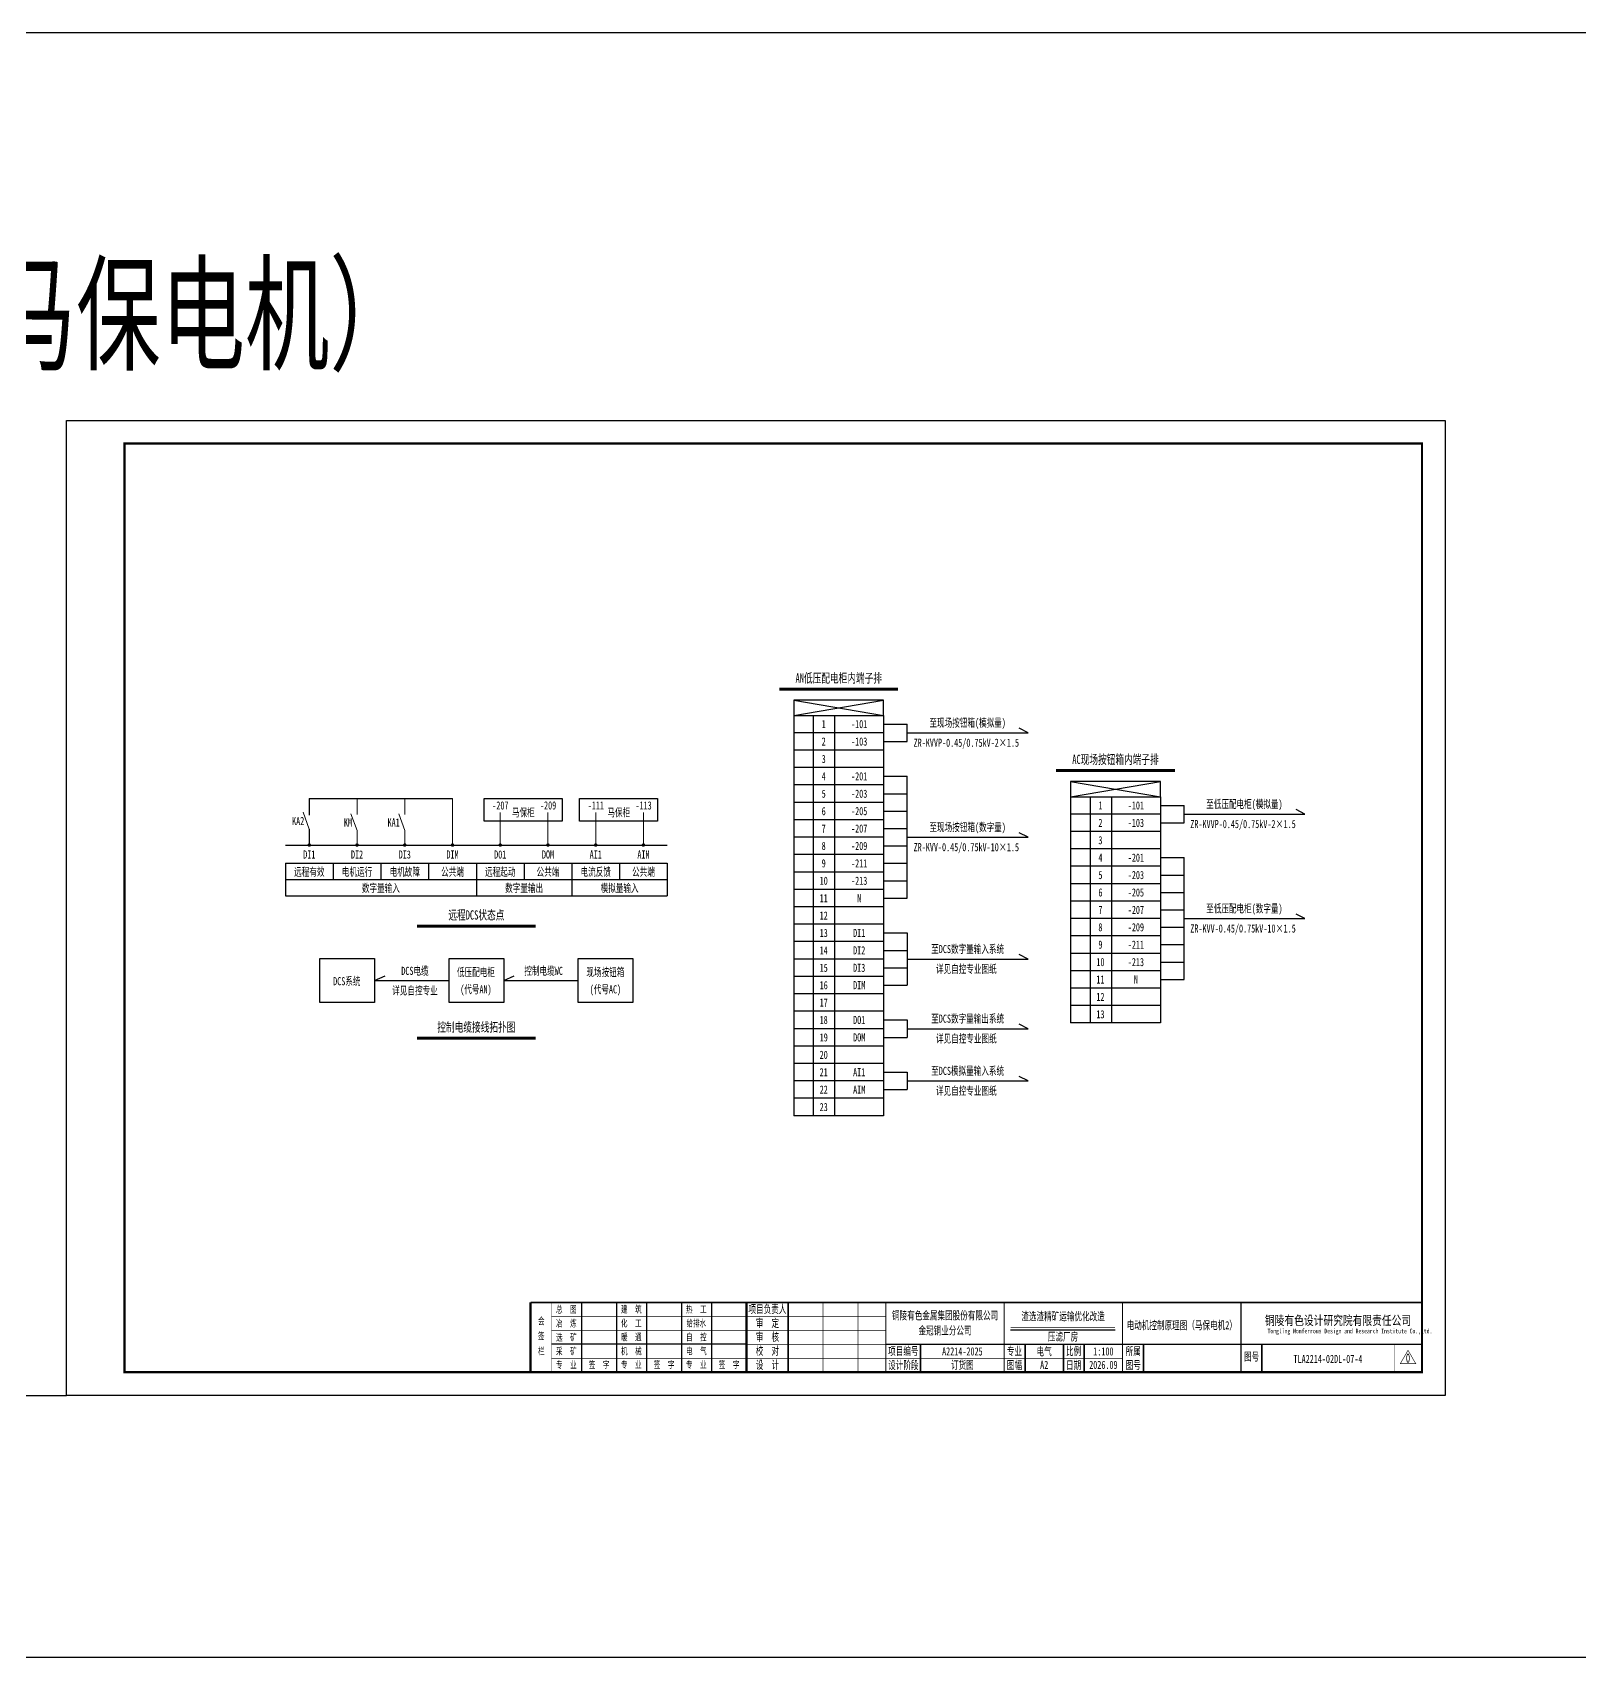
# Model space of a CAD drawing. Header units: millimetres. Extents: x 257344 to 1270023, y 272924 to 540726.
# Drawn here: x 983550 to 1050194, y 272924 to 342924 of the extents above; entities that cross this region are included whole.
import ezdxf
from ezdxf.enums import TextEntityAlignment as Align

# ---------------------------------------------------------------- set-up
doc = ezdxf.new("R2010")
doc.units = ezdxf.units.MM
doc.layers.add('CAXA0层', color=7, linetype='Continuous', lineweight=25)
doc.layers.add('SW', color=8, linetype='Continuous', lineweight=20)
for name, color, linetype in [('TEXT', 4, 'Continuous'), ('动力平面设备层', 1, 'Continuous'), ('图框', 7, 'Continuous'), ('标注-照明', 7, 'Continuous'), ('照明平面导线层', 3, 'Continuous'), ('照明平面设备层', 1, 'Continuous')]:
    doc.layers.add(name, color=color, linetype=linetype)
doc.styles.add('HZ', font='', dxfattribs={"width": 0.75})
doc.styles.add('标准', font='', dxfattribs={"width": 0.667})
doc.styles.get('HZ').set_extended_font_data('SimSun')
doc.styles.get('标准').set_extended_font_data('NSimSun')

# ---------------------------------------------------------------- blocks, each defined once
blk = doc.blocks.new('3')
at = {"layer": 'TEXT', "color": 7, "lineweight": 25, "style": 'HZ', "width": 0.75}
for s, height, p in [('铜陵有色设计研究院有限责任公司', 400, (221501, 249018)), ('Tongling Nonferrous Design and Research Institute Co.,Ltd.', 200, (221613, 248659))]:
    blk.add_text(s, height=height, dxfattribs=at).set_placement(p)
blk = doc.blocks.new('铜陵有色图签02')
at = {"layer": '图框', "linetype": 'Continuous', "lineweight": 50}
for p, q in [((-38401, 3003), (-38401, 1)), ((-29100, 3001), (-29100, 0))]:
    blk.add_line(p, q, dxfattribs=at)
at = {"layer": '图框', "color": 7, "linetype": 'Continuous', "lineweight": 25}
for p, q in [((-36201, 3010), (-36201, 9)), ((-34701, 3010), (-34701, 9)), ((-33401, 3017), (-33401, 16)), ((-31901, 3017), (-31901, 16)), ((-30601, 3017), (-30601, 16)), ((-29100, 1201), (-37501, 1201))]:
    blk.add_line(p, q, dxfattribs=at)
at = {"layer": '图框', "color": 7, "linetype": 'Continuous', "lineweight": 35}
for p, q in [((-27300, 3001), (-27300, 1)), ((-21600, 1197), (-21600, -3)), ((-17100, 1200), (-17100, 0)), ((-15450, 0), (-15450, 1200)), ((-14550, 1200), (-14550, 0)), ((-12000, 1201), (-12000, 1)), ((-6900, 1202), (-6900, 2))]:
    blk.add_line(p, q, dxfattribs=at)
at = {"layer": '图框', "lineweight": 25}
blk.add_line((-17723, 1830), (-13223, 1830), dxfattribs=at)
at = {"layer": '图框', "lineweight": 70, "const_width": 70}
blk.add_lwpolyline([(-17980, 3001), (0, 3001), (-38401, 3001)], dxfattribs=at)
at = {"layer": '图框', "color": 7, "linetype": 'Continuous', "lineweight": 25, "const_width": 25}
for points in [[(-37501, 3000), (-37501, 0)], [(-25800, 3001), (-25800, 1)], [(-24300, 3001), (-24300, 1)], [(-23100, 2401), (-37501, 2401)], [(-23100, 1801), (-37501, 1801)], [(-23100, 1201), (-29100, 1201)], [(-602, 943), (-932, 371), (-272, 371), (-602, 943)], [(-12900, 600), (-18000, 600), (-37501, 600)]]:
    blk.add_lwpolyline(points, dxfattribs=at)
at = {"layer": '图框', "linetype": 'Continuous', "lineweight": 50, "const_width": 50}
for points in [[(-23100, 3001), (-23100, 1)], [(-18000, 3000), (-18000, 0)]]:
    blk.add_lwpolyline(points, dxfattribs=at)
at = {"layer": '图框', "lineweight": 50, "const_width": 50}
for points in [[(-12900, 3001), (-12900, 1)], [(-7800, 3001), (-7800, 1)], [(0, 3000), (0, 0)], [(-23100, 1200), (0, 1200)]]:
    blk.add_lwpolyline(points, dxfattribs=at)
at = {"layer": '图框', "lineweight": 25, "const_width": 35}
blk.add_lwpolyline([(-17723, 1930), (-13223, 1930)], dxfattribs=at)
at = {"layer": '图框', "color": 7, "linetype": 'Continuous', "lineweight": 35, "const_width": 25}
blk.add_lwpolyline([(-1200, 1201), (-1200, 0)], dxfattribs=at)
at = {"layer": '图框', "linetype": 'Continuous', "lineweight": 70, "const_width": 70}
blk.add_lwpolyline([(-38401, 1), (0, 0)], dxfattribs=at)
at = {"layer": '图框', "lineweight": 25}
blk.add_blockref('3', (-228268, -246986), dxfattribs=at)
at = {"layer": 'TEXT', "color": 7, "lineweight": 25, "style": '标准', "width": 0.667}
for s, height, p in [('总  图', 300, (-36862, 2555)), ('建  筑', 300, (-34062, 2562)), ('热  工', 300, (-31262, 2562)), ('项目负责人', 350, (-28197, 2541)), ('会', 300, (-37942, 2054)), ('冶  炼', 300, (-36862, 1955)), ('化  工', 300, (-34062, 1962)), ('给排水', 300, (-31262, 1962)), ('审  定', 350, (-28197, 1941)), ('签', 300, (-37942, 1404)), ('选  矿', 300, (-36862, 1355)), ('暖  通', 300, (-34062, 1362)), ('自  控', 300, (-31262, 1362)), ('审  核', 350, (-28197, 1341)), ('栏', 300, (-37942, 754)), ('采  矿', 300, (-36862, 754)), ('机  械', 300, (-34062, 761)), ('电  气', 300, (-31262, 761)), ('校  对', 350, (-28197, 741)), ('项目编号', 350, (-22343, 730)), ('专业', 350, (-17559, 730)), ('比例', 350, (-15009, 730)), ('所属', 350, (-12438, 730)), ('图号', 350, (-7339, 495)), ('专  业', 300, (-36862, 170)), ('签  字', 300, (-35449, 170)), ('专  业', 300, (-34062, 177)), ('签  字', 300, (-32649, 177)), ('专  业', 300, (-31262, 177)), ('签  字', 300, (-29849, 177)), ('设  计', 350, (-28197, 139)), ('设计阶段', 350, (-22343, 130)), ('图幅', 350, (-17559, 130)), ('日期', 350, (-15009, 130)), ('图号', 350, (-12438, 130))]:
    blk.add_text(s, height=height, dxfattribs=at).set_placement(p, align=Align.CENTER)

msp = doc.modelspace()

# ---------------------------------------------------------------- linework, layer by layer
at = {"color": 2, "linetype": 'ByBlock', "lineweight": 25}
for p, q in [((1016350.83482, 314158.66802), (1020217.86126, 313507.83853)), ((1016350.83482, 313507.83853), (1020217.86126, 314158.66802)), ((1016350.83482, 313507.83853), (1016350.83482, 296262.38043)), ((1016350.83482, 313507.83853), (1020217.86126, 313507.83853)), ((1017186.72945, 313507.83853), (1017186.72945, 296262.38043)), ((1018106.15136, 313507.83853), (1018106.15136, 296262.38043)), ((1020217.86126, 313507.83853), (1020217.86126, 296262.38043)), ((1020217.86126, 312758.03601), (1016350.83482, 312758.03601)), ((1020217.86126, 312008.23348), (1016350.83482, 312008.23348)), ((1020217.86126, 311258.43095), (1016350.83482, 311258.43095)), ((1020217.86126, 310508.62843), (1016350.83482, 310508.62843)), ((1020217.86126, 309758.8259), (1016350.83482, 309758.8259)), ((1020217.86126, 309009.02337), (1016350.83482, 309009.02337)), ((1020217.86126, 308259.22085), (1016350.83482, 308259.22085)), ((1020217.86126, 307509.41832), (1016350.83482, 307509.41832)), ((1020217.86126, 306759.6158), (1016350.83482, 306759.6158)), ((1020217.86126, 306009.81327), (1016350.83482, 306009.81327)), ((1020217.86126, 305260.01074), (1016350.83482, 305260.01074)), ((1020217.86126, 304510.20822), (1016350.83482, 304510.20822)), ((1020217.86126, 303760.40569), (1016350.83482, 303760.40569)), ((1020217.86126, 303010.60317), (1016350.83482, 303010.60317)), ((1020217.86126, 302260.80064), (1016350.83482, 302260.80064)), ((1020217.86126, 301510.99811), (1016350.83482, 301510.99811)), ((1020217.86126, 300761.19559), (1016350.83482, 300761.19559)), ((1020217.86126, 300011.39306), (1016350.83482, 300011.39306)), ((1020217.86126, 299261.59053), (1016350.83482, 299261.59053)), ((1020217.86126, 298511.78801), (1016350.83482, 298511.78801)), ((1020217.86126, 297761.98548), (1016350.83482, 297761.98548)), ((1020217.86126, 297012.18296), (1016350.83482, 297012.18296)), ((1020217.86126, 296262.38043), (1016350.83482, 296262.38043))]:
    msp.add_line(p, q, dxfattribs=at)
at = {"color": 1, "linetype": 'ByBlock'}
for p, q in [((1020217.86126, 313132.93727), (1021236.84215, 313132.93727)), ((1021236.84215, 312383.13474), (1021236.84215, 313132.93727)), ((1020217.86126, 312383.13474), (1021236.84215, 312383.13474)), ((1021236.84215, 312758.03601), (1026438.07326, 312758.03601)), ((1020217.86126, 310883.52969), (1021236.84215, 310883.52969)), ((1021236.84215, 305634.91201), (1021236.84215, 310883.52969)), ((1020217.86126, 310133.72716), (1021236.84215, 310133.72716)), ((1032138.43737, 309629.78157), (1033157.41826, 309629.78157)), ((1033157.41826, 308879.97904), (1033157.41826, 309629.78157)), ((1020217.86126, 309383.92464), (1021236.84215, 309383.92464)), ((1032138.43737, 308879.97904), (1033157.41826, 308879.97904)), ((1033157.41826, 309254.8803), (1038358.64937, 309254.8803)), ((1020217.86126, 308634.12211), (1021236.84215, 308634.12211)), ((1021236.84215, 308259.22085), (1026438.07326, 308259.22085)), ((1020217.86126, 307884.31959), (1021236.84215, 307884.31959)), ((1032138.43737, 307380.37399), (1033157.41826, 307380.37399)), ((1033157.41826, 302131.75631), (1033157.41826, 307380.37399)), ((1020217.86126, 307134.51706), (1021236.84215, 307134.51706)), ((1032138.43737, 306630.57146), (1033157.41826, 306630.57146)), ((1020217.86126, 306384.71453), (1021236.84215, 306384.71453)), ((1020217.86126, 305634.91201), (1021236.84215, 305634.91201)), ((1032138.43737, 305880.76894), (1033157.41826, 305880.76894)), ((1032138.43737, 305130.96641), (1033157.41826, 305130.96641)), ((1033157.41826, 304756.06515), (1038358.64937, 304756.06515)), ((1020217.86126, 304135.30695), (1021236.84215, 304135.30695)), ((1032138.43737, 304381.16388), (1033157.41826, 304381.16388)), ((1020217.86126, 303385.50443), (1021236.84215, 303385.50443)), ((1032138.43737, 303631.36136), (1033157.41826, 303631.36136)), ((1020217.86126, 302635.7019), (1021236.84215, 302635.7019)), ((1021236.84215, 303010.60317), (1026438.07326, 303010.60317)), ((1032138.43737, 302881.55883), (1033157.41826, 302881.55883)), ((1020217.86126, 301885.89938), (1021236.84215, 301885.89938)), ((1032138.43737, 302131.75631), (1033157.41826, 302131.75631)), ((1020217.86126, 300386.29432), (1021236.84215, 300386.29432)), ((1020217.86126, 299636.4918), (1021236.84215, 299636.4918)), ((1021236.84215, 300011.39306), (1026438.07326, 300011.39306)), ((1020217.86126, 298136.88674), (1021236.84215, 298136.88674)), ((1021236.84215, 297761.98548), (1026438.07326, 297761.98548)), ((1020217.86126, 297387.08422), (1021236.84215, 297387.08422))]:
    msp.add_line(p, q, dxfattribs=at)
at = {"color": 3, "linetype": 'ByBlock', "lineweight": 25}
for p, q in [((1028271.41094, 310655.51232), (1032138.43737, 310004.68283)), ((1028271.41094, 310004.68283), (1032138.43737, 310655.51232)), ((1028271.41094, 310004.68283), (1028271.41094, 300257.24999)), ((1028271.41094, 310004.68283), (1032138.43737, 310004.68283)), ((1029107.30557, 310004.68283), (1029107.30557, 300257.24999)), ((1030026.72748, 310004.68283), (1030026.72748, 300257.24999)), ((1032138.43737, 310004.68283), (1032138.43737, 300257.24999)), ((1032138.43737, 309254.8803), (1028271.41094, 309254.8803)), ((1032138.43737, 308505.07778), (1028271.41094, 308505.07778)), ((1032138.43737, 307755.27525), (1028271.41094, 307755.27525)), ((1032138.43737, 307005.47273), (1028271.41094, 307005.47273)), ((1032138.43737, 306255.6702), (1028271.41094, 306255.6702)), ((1032138.43737, 305505.86767), (1028271.41094, 305505.86767)), ((1032138.43737, 304756.06515), (1028271.41094, 304756.06515)), ((1032138.43737, 304006.26262), (1028271.41094, 304006.26262)), ((1032138.43737, 303256.46009), (1028271.41094, 303256.46009)), ((1032138.43737, 302506.65757), (1028271.41094, 302506.65757)), ((1032138.43737, 301756.85504), (1028271.41094, 301756.85504)), ((1032138.43737, 301007.05252), (1028271.41094, 301007.05252)), ((1032138.43737, 300257.24999), (1028271.41094, 300257.24999))]:
    msp.add_line(p, q, dxfattribs=at)
at = {"color": 3}
msp.add_line((975008.79781, 284214.48919), (985008.79781, 284214.48919), dxfattribs=at)
msp.add_lwpolyline([(267543.57835, 342923.7246), (1270023.47933, 342923.7246), (1270023.47933, 272923.7246), (267543.57835, 272923.7246)], close=True, dxfattribs=at)
at = {"color": 2, "linetype": 'ByBlock', "lineweight": 25}
msp.add_lwpolyline([(1016350.83482, 313507.83853), (1020217.86126, 313507.83853), (1020217.86126, 314158.66802), (1016350.83482, 314158.66802)], close=True, dxfattribs=at)
at = {"color": 3, "linetype": 'ByBlock', "lineweight": 25}
msp.add_lwpolyline([(1028271.41094, 310004.68283), (1032138.43737, 310004.68283), (1032138.43737, 310655.51232), (1028271.41094, 310655.51232)], close=True, dxfattribs=at)
at = {"color": 7, "linetype": 'ByBlock', "lineweight": 20, "const_width": 75}
for points in [[(995436.78757, 307920.5372, 1), (995511.78757, 307920.5372, 1)], [(997493.28651, 307920.5372, 1), (997568.28651, 307920.5372, 1)], [(999549.78544, 307920.5372, 1), (999624.78544, 307920.5372, 1)], [(1001606.28438, 307920.5372, 1), (1001681.28438, 307920.5372, 1)], [(1003662.78332, 307920.5372, 1), (1003737.78332, 307920.5372, 1)], [(1005719.28225, 307920.5372, 1), (1005794.28225, 307920.5372, 1)], [(1007775.78119, 307920.5372, 1), (1007850.78119, 307920.5372, 1)], [(1009832.28013, 307920.5372, 1), (1009907.28013, 307920.5372, 1)]]:
    msp.add_lwpolyline(points, format="xyb", close=True, dxfattribs=at)
at = {"layer": 'CAXA0层', "color": 2, "linetype": 'ByBlock', "lineweight": 40}
for p, q in [((1015735.27539, 314662.13722), (1020833.42068, 314662.13722)), ((1000122.9612, 304455.92175), (1005221.10649, 304455.92175)), ((1000122.9612, 299625.77245), (1005221.10649, 299625.77245))]:
    msp.add_line(p, q, dxfattribs=at)
at = {"layer": 'CAXA0层', "color": 2, "linetype": 'ByBlock', "lineweight": 0}
for p, q in [((1015735.27539, 314596.65429), (1020833.42068, 314596.65429)), ((1000122.9612, 304390.43882), (1005221.10649, 304390.43882)), ((1000122.9612, 299560.28952), (1005221.10649, 299560.28952))]:
    msp.add_line(p, q, dxfattribs=at)
at = {"layer": 'CAXA0层', "color": 3, "linetype": 'ByBlock', "lineweight": 40}
msp.add_line((1027655.85151, 311158.98152), (1032753.9968, 311158.98152), dxfattribs=at)
at = {"layer": 'CAXA0层', "color": 3, "linetype": 'ByBlock', "lineweight": 0}
msp.add_line((1027655.85151, 311093.49859), (1032753.9968, 311093.49859), dxfattribs=at)
at = {"layer": 'SW', "color": 7, "linetype": 'ByBlock', "lineweight": 25}
for p, q in [((994446.0381, 307135.54607), (1010898.0296, 307135.54607)), ((994446.0381, 307135.54607), (994446.0381, 305739.19491)), ((996502.53704, 307135.54607), (996502.53704, 306437.37049)), ((998559.03598, 307135.54607), (998559.03598, 306437.37049)), ((1000615.53491, 307135.54607), (1000615.53491, 306437.37049)), ((1002672.03385, 307135.54607), (1002672.03385, 305739.19491)), ((1004728.53279, 307135.54607), (1004728.53279, 306437.37049)), ((1006785.03172, 307135.54607), (1006785.03172, 305739.19491)), ((1008841.53066, 307135.54607), (1008841.53066, 306437.37049)), ((1010898.0296, 307135.54607), (1010898.0296, 305739.19491)), ((994446.0381, 306437.37049), (1010898.0296, 306437.37049)), ((994446.0381, 305739.19491), (1010898.0296, 305739.19491))]:
    msp.add_line(p, q, dxfattribs=at)
at = {"layer": '动力平面设备层', "color": 1, "linetype": 'ByBlock', "lineweight": -3, "ltscale": 100}
for p, q in [((1026438.07326, 312758.03601), (1026061.50897, 312951.24267)), ((1038358.64937, 309254.8803), (1037982.08509, 309448.08697)), ((1026438.07326, 308259.22085), (1026061.50897, 308452.42751)), ((1038358.64937, 304756.06515), (1037982.08509, 304949.27181)), ((1021236.84215, 304135.30695), (1021236.84215, 301885.89938)), ((1026438.07326, 303010.60317), (1026061.50897, 303203.80983)), ((1021236.84215, 300386.29432), (1021236.84215, 299636.4918)), ((1026438.07326, 300011.39306), (1026061.50897, 300204.59972)), ((1021236.84215, 298136.88674), (1021236.84215, 297387.08422)), ((1026438.07326, 297761.98548), (1026061.50897, 297955.19214))]:
    msp.add_line(p, q, dxfattribs=at)
at = {"layer": '动力平面设备层', "color": 3, "linetype": 'ByBlock', "lineweight": -3, "ltscale": 100}
for p, q in [((1003005.32374, 309928.2484), (1006363.96974, 309928.2484)), ((1003005.32374, 308955.78909), (1003005.32374, 309928.2484)), ((1006363.96974, 309928.2484), (1006363.96974, 308955.78909)), ((1007118.32161, 309928.2484), (1010476.96762, 309928.2484)), ((1007118.32161, 308955.78909), (1007118.32161, 309928.2484)), ((1010476.96762, 309928.2484), (1010476.96762, 308955.78909)), ((1006363.96974, 308955.78909), (1003005.32374, 308955.78909)), ((1010476.96762, 308955.78909), (1007118.32161, 308955.78909))]:
    msp.add_line(p, q, dxfattribs=at)
at = {"layer": '图框', "linetype": 'Continuous', "lineweight": 100, "const_width": 100}
msp.add_lwpolyline([(987508.79781, 285214.48919), (1043408.79781, 285214.48919), (1043408.79781, 325214.48919), (987508.79781, 325214.48919)], close=True, dxfattribs=at)
at = {"layer": '标注-照明', "linetype": 'ByBlock', "lineweight": 25, "ltscale": 100}
for p, q in [((995474.28757, 309928.2484), (995474.28757, 309209.33085)), ((995474.28757, 309928.2484), (1001643.78438, 309928.2484)), ((995474.28757, 308605.84335), (995474.28757, 307920.5372)), ((994446.0381, 307920.5372), (1010898.0296, 307920.5372)), ((998287.5131, 302083.74766), (998740.18054, 302286.87869)), ((998287.5131, 302083.74766), (1001493.83521, 302083.74766)), ((1003850.23249, 302083.74766), (1004302.89993, 302286.87869)), ((1003850.23249, 302083.74766), (1007056.5546, 302083.74766))]:
    msp.add_line(p, q, dxfattribs=at)
for points in [[(998287.5131, 301137.85445), (995931.11583, 301137.85445), (995931.11583, 303029.64086), (998287.5131, 303029.64086)], [(1003850.23249, 301137.85445), (1001493.83521, 301137.85445), (1001493.83521, 303029.64086), (1003850.23249, 303029.64086)], [(1009412.95187, 301137.85445), (1007056.5546, 301137.85445), (1007056.5546, 303029.64086), (1009412.95187, 303029.64086)]]:
    msp.add_lwpolyline(points, close=True, dxfattribs=at)
at = {"layer": '照明平面导线层', "color": 0, "linetype": 'ByBlock', "lineweight": 20}
for p, q in [((997530.78651, 309243.77129), (997530.78651, 309928.2484)), ((999587.28544, 309243.77129), (999587.28544, 309928.2484)), ((1001643.78438, 307920.5372), (1001643.78438, 309928.2484)), ((995474.28757, 308605.84335), (995212.8555, 309336.95749)), ((997530.78651, 308542.03004), (997269.35444, 309273.14417)), ((999587.28544, 308542.03004), (999325.85337, 309273.14417)), ((1003700.28332, 307920.5372), (1003700.28332, 309326.83177)), ((1005756.78225, 307920.5372), (1005756.78225, 309326.83177)), ((1007813.28119, 307920.5372), (1007813.28119, 309326.83177)), ((1009869.78013, 307920.5372), (1009869.78013, 309326.83177)), ((997530.78651, 307920.5372), (997530.78651, 308542.03004)), ((999587.28544, 307920.5372), (999587.28544, 308542.03004))]:
    msp.add_line(p, q, dxfattribs=at)
at = {"layer": '照明平面设备层', "color": 0, "lineweight": -3, "ltscale": 100}
msp.add_lwpolyline([(985008.79781, 326214.48919), (1044408.79781, 326214.48919), (1044408.79781, 284214.48919), (985008.79781, 284214.48919)], close=True, dxfattribs=at)

# ---------------------------------------------------------------- block references
at = {"layer": '图框', "lineweight": 25}
msp.add_blockref('铜陵有色图签02', (1043408.79781, 285214.48919), dxfattribs=at)

# ---------------------------------------------------------------- texts
at = {"layer": 'SW', "color": 4, "linetype": 'ByBlock', "lineweight": 25, "style": '标准', "width": 0.667}
for s, height, p in [('110kW给料泵（马保电机）', 4000, (979069.60134, 328795.1976)), ('DCS电缆', 350, (1000025.87477, 302328.11219)), ('低压配电柜', 350, (1002653.74415, 302269.86557)), ('控制电缆WC', 350, (1005566.99925, 302328.11219)), ('现场按钮箱', 350, (1008230.57471, 302269.86557)), ('DCS系统', 350, (997091.02477, 301881.64095)), ('详见自控专业', 350, (1000025.87477, 301479.438)), ('(代号AN)', 350, (1002653.74415, 301531.00605)), ('(代号AC)', 350, (1008230.57471, 301531.00605))]:
    msp.add_text(s, height=height, dxfattribs=at).set_placement(p, align=Align.CENTER)
at = {"layer": 'SW', "color": 2, "linetype": 'ByBlock', "lineweight": 25, "style": '标准', "width": 0.667}
for s, p in [('AN低压配电柜内端子排', (1018284.12031, 314917.15125)), ('远程DCS状态点', (1002671.80612, 304710.93578)), ('控制电缆接线拓扑图', (1002671.80612, 299880.78648))]:
    msp.add_text(s, height=400, dxfattribs=at).set_placement(p, align=Align.CENTER)
at = {"layer": 'SW', "color": 7, "linetype": 'ByBlock', "lineweight": 25, "style": '标准', "width": 0.667}
for s, p in [('1', (1017634.95978, 312958.03601)), ('-101', (1019164.25284, 312958.03601)), ('至现场按钮箱(模拟量)', (1023836.02659, 313015.24447)), ('2', (1017634.95978, 312208.23348)), ('-103', (1019164.25284, 312208.23348)), ('ZR-KVVP-0.45/0.75kV-2×1.5', (1023779.05152, 312155.30703)), ('3', (1017634.95978, 311458.43095)), ('4', (1017634.95978, 310708.62843)), ('-201', (1019164.25284, 310708.62843)), ('5', (1017634.95978, 309958.8259)), ('-203', (1019164.25284, 309958.8259)), ('-207', (1003705.94925, 309453.8737)), ('马保柜', (1004694.64903, 309147.92548)), ('-209', (1005762.44819, 309453.8737)), ('-111', (1007818.94712, 309453.8737)), ('马保柜', (1008807.6469, 309147.92548)), ('-113', (1009875.44606, 309453.8737)), ('6', (1017634.95978, 309209.02337)), ('-205', (1019164.25284, 309209.02337)), ('1', (1029555.5359, 309454.8803)), ('-101', (1031084.82896, 309454.8803)), ('至低压配电柜(模拟量)', (1035756.6027, 309512.08877)), ('7', (1017634.95978, 308459.22085)), ('-207', (1019164.25284, 308459.22085)), ('至现场按钮箱(数字量)', (1023836.02659, 308516.42932)), ('2', (1029555.5359, 308705.07778)), ('-103', (1031084.82896, 308705.07778)), ('ZR-KVVP-0.45/0.75kV-2×1.5', (1035699.62764, 308652.15133)), ('8', (1017634.95978, 307709.41832)), ('-209', (1019164.25284, 307709.41832)), ('ZR-KVV-0.45/0.75kV-10×1.5', (1023779.05152, 307656.49188)), ('3', (1029555.5359, 307955.27525)), ('DI1', (995474.82933, 307340.08377)), ('DI2', (997531.32826, 307340.08377)), ('DI3', (999587.8272, 307340.08377)), ('DIM', (1001644.32614, 307340.08377)), ('D01', (1003700.82507, 307340.08377)), ('DOM', (1005757.32401, 307340.08377)), ('AI1', (1007813.82295, 307340.08377)), ('AIM', (1009870.32188, 307340.08377)), ('9', (1017634.95978, 306959.6158)), ('-211', (1019164.25284, 306959.6158)), ('4', (1029555.5359, 307205.47273)), ('-201', (1031084.82896, 307205.47273)), ('远程有效', (995474.82933, 306591.6117)), ('电机运行', (997531.32826, 306591.6117)), ('电机故障', (999587.8272, 306591.6117)), ('公共端', (1001644.32614, 306591.6117)), ('远程起动', (1003700.82507, 306591.6117)), ('公共端', (1005757.32401, 306591.6117)), ('电流反馈', (1007813.82295, 306591.6117)), ('公共端', (1009870.32188, 306591.6117)), ('5', (1029555.5359, 306455.6702)), ('-203', (1031084.82896, 306455.6702)), ('数字量输入', (998559.03598, 305893.43612)), ('数字量输出', (1004728.53279, 305893.43612)), ('模拟量输入', (1008841.53066, 305893.43612)), ('10', (1017634.95978, 306209.81327)), ('-213', (1019164.25284, 306209.81327)), ('6', (1029555.5359, 305705.86767)), ('-205', (1031084.82896, 305705.86767)), ('11', (1017634.95978, 305460.01074)), ('N', (1019164.25284, 305460.01074)), ('7', (1029555.5359, 304956.06515)), ('-207', (1031084.82896, 304956.06515)), ('至低压配电柜(数字量)', (1035756.6027, 305013.27361)), ('12', (1017634.95978, 304710.20822)), ('8', (1029555.5359, 304206.26262)), ('-209', (1031084.82896, 304206.26262)), ('ZR-KVV-0.45/0.75kV-10×1.5', (1035699.62764, 304153.33618)), ('13', (1017634.95978, 303960.40569)), ('DI1', (1019164.25284, 303960.40569)), ('9', (1029555.5359, 303456.46009)), ('-211', (1031084.82896, 303456.46009)), ('14', (1017634.95978, 303210.60317)), ('DI2', (1019164.25284, 303210.60317)), ('至DCS数字量输入系统', (1023836.02659, 303267.81163)), ('15', (1017634.95978, 302460.80064)), ('DI3', (1019164.25284, 302460.80064)), ('详见自控专业图纸', (1023779.05152, 302407.87419)), ('10', (1029555.5359, 302706.65757)), ('-213', (1031084.82896, 302706.65757)), ('16', (1017634.95978, 301710.99811)), ('DIM', (1019164.25284, 301710.99811)), ('11', (1029555.5359, 301956.85504)), ('N', (1031084.82896, 301956.85504)), ('17', (1017634.95978, 300961.19559)), ('12', (1029555.5359, 301207.05252)), ('18', (1017634.95978, 300211.39306)), ('DO1', (1019164.25284, 300211.39306)), ('至DCS数字量输出系统', (1023836.02659, 300268.60153)), ('13', (1029555.5359, 300457.24999)), ('19', (1017634.95978, 299461.59053)), ('DOM', (1019164.25284, 299461.59053)), ('详见自控专业图纸', (1023779.05152, 299408.66409)), ('20', (1017634.95978, 298711.78801)), ('21', (1017634.95978, 297961.98548)), ('AI1', (1019164.25284, 297961.98548)), ('至DCS模拟量输入系统', (1023836.02659, 298019.19395)), ('22', (1017634.95978, 297212.18296)), ('AIM', (1019164.25284, 297212.18296)), ('详见自控专业图纸', (1023779.05152, 297159.25651)), ('23', (1017634.95978, 296462.38043))]:
    msp.add_text(s, height=350, dxfattribs=at).set_placement(p, align=Align.CENTER)
at = {"layer": 'SW', "color": 3, "linetype": 'ByBlock', "lineweight": 25, "style": '标准', "width": 0.667}
msp.add_text('AC现场按钮箱内端子排', height=400, dxfattribs=at).set_placement((1030204.69642, 311413.99555), align=Align.CENTER)
at = {"layer": 'SW', "color": 7, "linetype": 'ByBlock', "lineweight": 25, "style": '标准', "width": 0.667}
for s, p in [('KA2', (995257.3633, 308958.23636)), ('KM', (997313.86224, 308894.42304)), ('KA1', (999370.36118, 308894.42304))]:
    msp.add_text(s, height=350, dxfattribs=at).set_placement(p, align=Align.MIDDLE_RIGHT)
at = {"layer": 'SW', "color": 4, "linetype": 'Continuous', "lineweight": 25, "style": '标准', "width": 0.667}
for s, height, p in [('铜陵有色金属集团股份有限公司', 350, (1022862.65097, 287482.57509)), ('渣选渣精矿运输优化改造', 350, (1027945.64971, 287445.46883)), ('金冠铜业分公司', 350, (1022862.65097, 286834.90485)), ('电动机控制原理图（马保电机2）', 350, (1033059.70922, 287061.40214)), ('电气', 350, (1027132.97432, 285934.16922)), ('压滤厂房', 350, (1027945.64971, 286568.80084)), ('A2214-2025', 350, (1023608.22153, 285934.16922)), ('A2', 350, (1027132.97432, 285354.46716)), ('2026.09', 350, (1029682.97432, 285354.46716)), ('1:100', 350, (1029682.97432, 285934.16922)), ('TLA2214-02DL-07-4', 350, (1039358.11222, 285610.95975)), ('0', 400, (1042806.57029, 285622.44956))]:
    msp.add_text(s, height=height, dxfattribs=at).set_placement(p, align=Align.CENTER)
at = {"layer": 'SW', "color": 1, "linetype": 'Continuous', "lineweight": 25, "style": '标准', "width": 0.667}
msp.add_text('订货图', height=350, dxfattribs=at).set_placement((1023608.22153, 285354.46716), align=Align.CENTER)

doc.saveas('drawing.dxf')
